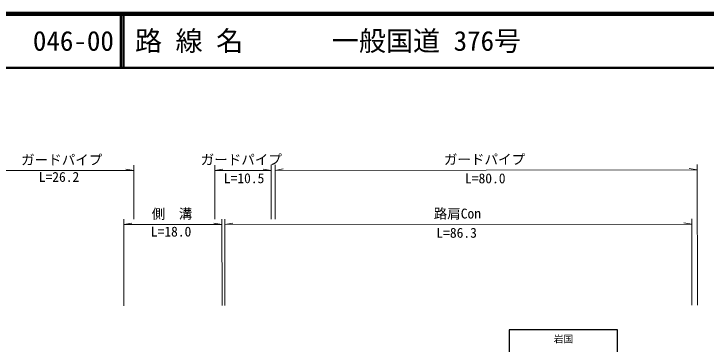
# Model space of a CAD drawing. Units: millimetres, scale not verified. Extents: x 40000 to 680000, y 20000 to 380000.
# Drawn here: x 158002 to 285882, y 318927 to 380000 of the extents above; entities that cross this region are included whole.
import ezdxf
from ezdxf.enums import TextEntityAlignment as Align

# ---------------------------------------------------------------- set-up
doc = ezdxf.new("R2010")
doc.units = ezdxf.units.MM
doc.header["$LTSCALE"] = 1000
for name, color, linetype, lineweight in [('M-STR-HTXT', 7, 'Continuous', 13), ('M-STR-STRC', 7, 'Continuous', 25), ('M-TTL', 2, 'Continuous', 140), ('M-TTL-LINE', 7, 'Continuous', 50)]:
    doc.layers.add(name, color=color, linetype=linetype, lineweight=lineweight)
doc.layers.add('M-TTL-TXT', color=7, linetype='Continuous')
doc.styles.add('ＭＳ ゴシック', font='')
doc.styles.add('ＭＳ Ｐゴシック', font='')
doc.styles.get('ＭＳ ゴシック').set_extended_font_data('MS Gothic')
doc.styles.get('ＭＳ Ｐゴシック').set_extended_font_data('MS PGothic')

msp = doc.modelspace()

# ---------------------------------------------------------------- linework, layer by layer
at = {"layer": 'M-STR-HTXT'}
for p, q in [((180177, 352038), (180186, 342036)), ((195099, 352051), (195108, 342050)), ((205525, 352061), (205534, 342059)), ((206244, 352061), (206253, 342060)), ((284238, 352131), (284262, 326126)), ((154114, 351015), (180178, 351038)), ((180178, 351038), (178677, 351287)), ((195100, 351051), (196600, 351303)), ((195100, 351051), (205526, 351061)), ((205526, 351061), (204026, 351309)), ((206245, 351061), (207745, 351313)), ((206245, 351061), (284239, 351131)), ((284239, 351131), (282739, 351380)), ((178305, 342035), (178319, 326032)), ((196438, 342051), (196453, 326048)), ((196961, 342051), (196975, 326048)), ((283234, 342129), (283249, 326126)), ((178306, 341034), (179806, 341286)), ((178306, 341034), (196439, 341051)), ((196439, 341051), (194939, 341299)), ((196962, 341051), (198462, 341302)), ((196962, 341051), (283235, 341128)), ((283235, 341128), (281735, 341377))]:
    msp.add_line(p, q, dxfattribs=at)
at = {"layer": 'M-STR-STRC'}
msp.add_lwpolyline([(249502, 306575), (269502, 306575), (269502, 321575), (249502, 321575)], close=True, dxfattribs=at)
at = {"layer": 'M-TTL'}
msp.add_line((680000, 380000), (40000, 380000), dxfattribs=at)
at = {"layer": 'M-TTL-LINE'}
for p, q in [((177750, 380000), (177750, 370000)), ((178250, 380000), (178250, 370000)), ((40000, 370000), (680000, 370000))]:
    msp.add_line(p, q, dxfattribs=at)

# ---------------------------------------------------------------- texts
at = {"layer": 'M-STR-HTXT', "style": 'ＭＳ ゴシック'}
for s, p in [('ガードパイプ', (244942, 351614)), ('ガードパイプ', (166845, 351544)), ('ガードパイプ', (200013, 351574)), ('側\u3000溝', (187222, 341560)), ('路肩Con', (239923, 341608))]:
    msp.add_text(s, height=1833, rotation=0.051, dxfattribs=at).set_placement(p, align=Align.BOTTOM_CENTER)
for s, p in [('L=26.2', (166344, 350769)), ('L=10.5', (200528, 350525)), ('L=80.0', (245084, 350499)), ('L=18.0', (187044, 340662)), ('L=86.3', (239792, 340434))]:
    msp.add_text(s, height=1833, rotation=0.051, dxfattribs=at).set_placement(p, align=Align.TOP_CENTER)
at = {"layer": 'M-STR-STRC', "style": 'ＭＳ Ｐゴシック'}
msp.add_text('岩国', height=1320, dxfattribs=at).set_placement((259524, 319874), align=Align.MIDDLE_CENTER)
at = {"layer": 'M-TTL-TXT', "style": 'ＭＳ ゴシック'}
for s, p in [('路 線 名', (180380, 375000)), ('一般国道 376号', (216734, 375000)), ('046-00', (161521, 375000))]:
    msp.add_text(s, height=3666, dxfattribs=at).set_placement(p, align=Align.MIDDLE_LEFT)

doc.saveas('drawing.dxf')
